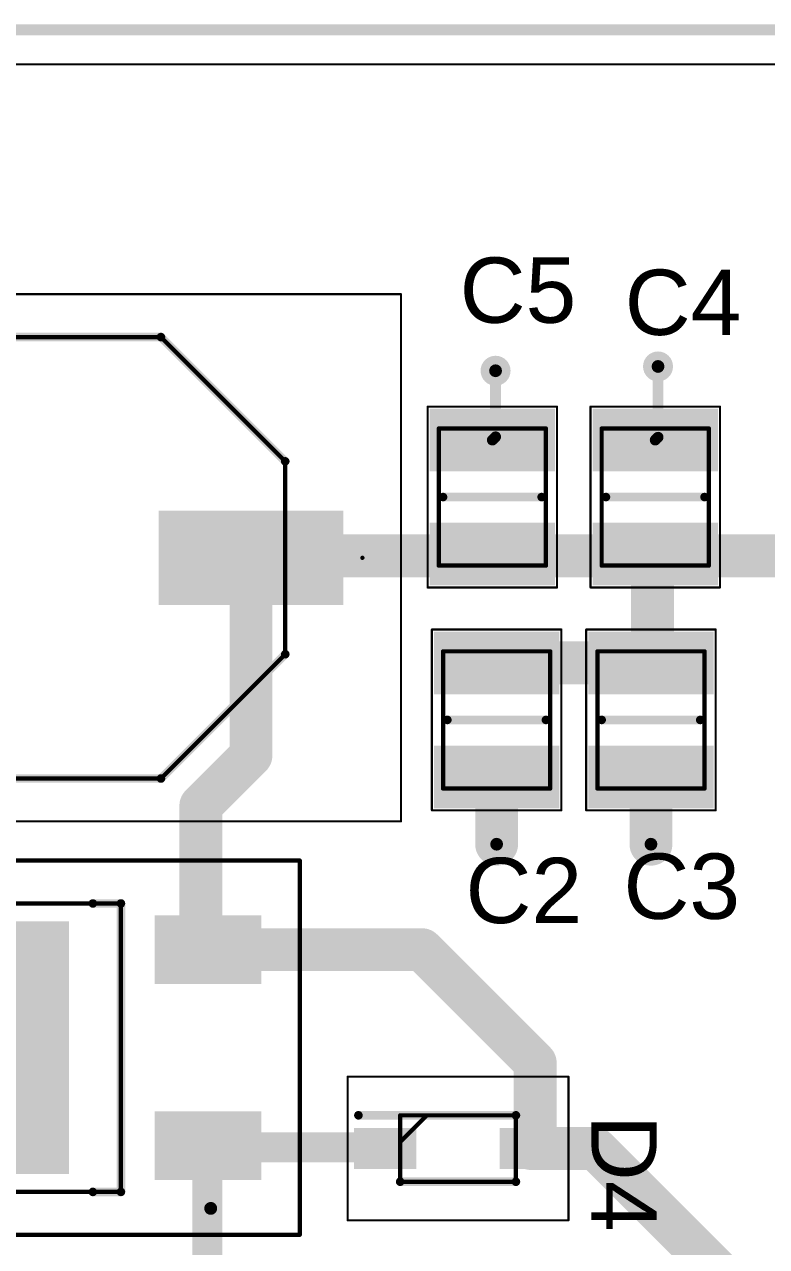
# Model space of a CAD drawing. Header units: inches. Extents: x -6 to 108, y -5 to 42.
# Drawn here: x 11.38 to 28.7, y 13.01 to 41.53 of the extents above; entities that cross this region are included whole.
import ezdxf

# ---------------------------------------------------------------- set-up
doc = ezdxf.new("R2010")
doc.units = ezdxf.units.IN
for name, color, linetype in [('Bottom Assembly', 76, 'Continuous'), ('Bottom Layer', 5, 'Continuous'), ('Keep-Out Layer', 6, 'Continuous'), ('Mechanical 7', 56, 'Continuous'), ('Top Layer', 1, 'Continuous'), ('Top Overlay', 2, 'Continuous'), ('Top Paste', 8, 'Continuous'), ('Top Solder', 216, 'Continuous'), ('Via Holes', 16, 'Continuous')]:
    doc.layers.add(name, color=color, linetype=linetype)
doc.styles.add('Arial', font='', dxfattribs={"height": 0.2})
doc.styles.get('Arial').set_extended_font_data('Arial')

# ---------------------------------------------------------------- blocks, each defined once
blk = doc.blocks.new('TO_252_3_4')
at = {"layer": 'Top Layer'}
for points in [[(-2.845, -3.09), (-2.845, 3.09), (2.845, 3.09), (2.845, -3.09)], [(-2.985, -7.578), (-2.985, -5.292), (-1.587, -5.292), (-1.587, -7.578)], [(1.587, -7.578), (1.587, -5.292), (2.985, -5.292), (2.985, -7.578)]]:
    blk.add_hatch(color=1, dxfattribs=at).paths.add_polyline_path(points)
at = {"layer": 'Top Paste'}
for points in [[(-2.845, -3.09), (-2.845, 3.09), (2.845, 3.09), (2.845, -3.09)], [(-2.985, -7.578), (-2.985, -5.292), (-1.587, -5.292), (-1.587, -7.578)], [(1.587, -7.578), (1.587, -5.292), (2.985, -5.292), (2.985, -7.578)]]:
    blk.add_hatch(color=8, dxfattribs=at).paths.add_polyline_path(points)
at = {"layer": 'Top Solder'}
for points in [[(-2.947, -3.192), (-2.947, 3.192), (2.947, 3.192), (2.947, -3.192)], [(-3.086, -7.68), (-3.086, -5.19), (-1.486, -5.19), (-1.486, -7.68)], [(1.486, -7.68), (1.486, -5.19), (3.086, -5.19), (3.086, -7.68)]]:
    blk.add_hatch(color=216, dxfattribs=at).paths.add_polyline_path(points)
at = {"layer": 'Bottom Assembly'}
for points in [[(-4.365, 4.09, 0.1, 0.1, 0), (4.365, 4.09, 0.1, 0.1, 0)], [(-4.365, 4.09, 0.1, 0.1, 0), (-4.365, -8.578, 0.1, 0.1, 0)], [(4.365, 4.09, 0.1, 0.1, 0), (4.365, -8.578, 0.1, 0.1, 0)], [(-3.365, 1.815, 0.1, 0.1, 0), (-3.365, -4.405, 0.1, 0.1, 0)], [(-3.365, 1.815, 0.1, 0.1, 0), (3.365, 1.815, 0.1, 0.1, 0)], [(3.365, 1.815, 0.1, 0.1, 0), (3.365, -4.405, 0.1, 0.1, 0)], [(-3.365, -4.405, 0.1, 0.1, 0), (3.365, -4.405, 0.1, 0.1, 0)], [(-4.365, -8.578, 0.1, 0.1, 0), (4.365, -8.578, 0.1, 0.1, 0)]]:
    blk.add_lwpolyline(points, format="xyseb", dxfattribs=at)
for points in [[(-4.39, 4.09, 0.05, 0.05, 1), (-4.34, 4.09, 0.05, 0.05, 1)], [(-4.39, 4.09, 0.05, 0.05, 1), (-4.34, 4.09, 0.05, 0.05, 1)], [(4.34, 4.09, 0.05, 0.05, 1), (4.39, 4.09, 0.05, 0.05, 1)], [(4.34, 4.09, 0.05, 0.05, 1), (4.39, 4.09, 0.05, 0.05, 1)], [(-3.39, 1.815, 0.05, 0.05, 1), (-3.34, 1.815, 0.05, 0.05, 1)], [(-3.39, 1.815, 0.05, 0.05, 1), (-3.34, 1.815, 0.05, 0.05, 1)], [(3.34, 1.815, 0.05, 0.05, 1), (3.39, 1.815, 0.05, 0.05, 1)], [(3.34, 1.815, 0.05, 0.05, 1), (3.39, 1.815, 0.05, 0.05, 1)], [(-3.39, -4.405, 0.05, 0.05, 1), (-3.34, -4.405, 0.05, 0.05, 1)], [(-3.39, -4.405, 0.05, 0.05, 1), (-3.34, -4.405, 0.05, 0.05, 1)], [(3.34, -4.405, 0.05, 0.05, 1), (3.39, -4.405, 0.05, 0.05, 1)], [(3.34, -4.405, 0.05, 0.05, 1), (3.39, -4.405, 0.05, 0.05, 1)], [(-4.39, -8.578, 0.05, 0.05, 1), (-4.34, -8.578, 0.05, 0.05, 1)], [(-4.39, -8.578, 0.05, 0.05, 1), (-4.34, -8.578, 0.05, 0.05, 1)], [(4.34, -8.578, 0.05, 0.05, 1), (4.39, -8.578, 0.05, 0.05, 1)], [(4.34, -8.578, 0.05, 0.05, 1), (4.39, -8.578, 0.05, 0.05, 1)]]:
    blk.add_lwpolyline(points, format="xyseb", close=True, dxfattribs=at)
at = {"layer": 'Mechanical 7'}
for points in [[(-3.365, -3.75, 0.2, 0.2, 0), (-3.365, -4.405, 0.2, 0.2, 0)], [(-3.365, -3.75, 0.2, 0.2, 0), (-3.365, -4.405, 0.2, 0.2, 0)], [(3.365, -3.75, 0.2, 0.2, 0), (3.365, -4.405, 0.2, 0.2, 0)], [(3.365, -3.75, 0.2, 0.2, 0), (3.365, -4.405, 0.2, 0.2, 0)], [(-3.365, -4.405, 0.2, 0.2, 0), (3.365, -4.405, 0.2, 0.2, 0)], [(-3.365, -4.405, 0.2, 0.2, 0), (3.365, -4.405, 0.2, 0.2, 0)], [(-3.8, -6.5, 0.2, 0.2, -1), (-3.7, -6.5, 0.2, 0.2, 0)], [(-3.7, -6.5, 0.2, 0.2, -1), (-3.8, -6.5, 0.2, 0.2, 0)], [(-3.7, -6.5, 0.2, 0.2, -1), (-3.8, -6.5, 0.2, 0.2, 0)]]:
    blk.add_lwpolyline(points, format="xyseb", dxfattribs=at)
for points in [[(-3.415, -3.75, 0.0999, 0.0999, 1), (-3.315, -3.75, 0.0999, 0.0999, 1)], [(-3.415, -3.75, 0.0999, 0.0999, 1), (-3.315, -3.75, 0.0999, 0.0999, 1)], [(3.315, -3.75, 0.0999, 0.0999, 1), (3.415, -3.75, 0.0999, 0.0999, 1)], [(3.315, -3.75, 0.0999, 0.0999, 1), (3.415, -3.75, 0.0999, 0.0999, 1)], [(-3.415, -4.405, 0.0999, 0.0999, 1), (-3.315, -4.405, 0.0999, 0.0999, 1)], [(-3.415, -4.405, 0.0999, 0.0999, 1), (-3.315, -4.405, 0.0999, 0.0999, 1)], [(-3.415, -4.405, 0.0999, 0.0999, 1), (-3.315, -4.405, 0.0999, 0.0999, 1)], [(-3.415, -4.405, 0.0999, 0.0999, 1), (-3.315, -4.405, 0.0999, 0.0999, 1)], [(3.315, -4.405, 0.0999, 0.0999, 1), (3.415, -4.405, 0.0999, 0.0999, 1)], [(3.315, -4.405, 0.0999, 0.0999, 1), (3.415, -4.405, 0.0999, 0.0999, 1)], [(3.315, -4.405, 0.0999, 0.0999, 1), (3.415, -4.405, 0.0999, 0.0999, 1)], [(3.315, -4.405, 0.0999, 0.0999, 1), (3.415, -4.405, 0.0999, 0.0999, 1)], [(-3.85, -6.5, 0.0999, 0.0999, 1), (-3.75, -6.5, 0.0999, 0.0999, 1)], [(-3.85, -6.5, 0.0999, 0.0999, 1), (-3.75, -6.5, 0.0999, 0.0999, 1)], [(-3.85, -6.5, 0.0999, 0.0999, 1), (-3.75, -6.5, 0.0999, 0.0999, 1)], [(-3.75, -6.5, 0.0999, 0.0999, 1), (-3.65, -6.5, 0.0999, 0.0999, 1)], [(-3.75, -6.5, 0.0999, 0.0999, 1), (-3.65, -6.5, 0.0999, 0.0999, 1)], [(-3.75, -6.5, 0.0999, 0.0999, 1), (-3.65, -6.5, 0.0999, 0.0999, 1)]]:
    blk.add_lwpolyline(points, format="xyseb", close=True, dxfattribs=at)
blk = doc.blocks.new('SOD_123_2_5')
at = {"layer": 'Top Layer'}
for points in [[(-2.325, 0.375), (-1.075, 0.375), (-1.075, -0.375), (-2.325, -0.375)], [(1.075, 0.375), (2.325, 0.375), (2.325, -0.375), (1.075, -0.375)]]:
    blk.add_hatch(color=1, dxfattribs=at).paths.add_polyline_path(points)
at = {"layer": 'Top Paste'}
for points in [[(-2.325, 0.375), (-1.075, 0.375), (-1.075, -0.375), (-2.325, -0.375)], [(1.075, 0.375), (2.325, 0.375), (2.325, -0.375), (1.075, -0.375)]]:
    blk.add_hatch(color=8, dxfattribs=at).paths.add_polyline_path(points)
at = {"layer": 'Top Solder'}
for points in [[(-2.427, 0.477), (-0.973, 0.477), (-0.973, -0.477), (-2.427, -0.477)], [(0.973, 0.477), (2.427, 0.477), (2.427, -0.477), (0.973, -0.477)]]:
    blk.add_hatch(color=216, dxfattribs=at).paths.add_polyline_path(points)
at = {"layer": 'Bottom Assembly'}
for points in [[(-2.575, -1.675, 0.05, 0.05, 0), (-2.575, 1.675, 0.05, 0.05, 0)], [(-2.575, 1.675, 0.05, 0.05, 0), (2.575, 1.675, 0.05, 0.05, 0)], [(2.575, -1.675, 0.05, 0.05, 0), (2.575, 1.675, 0.05, 0.05, 0)], [(-1.35, 0.15, 0.1, 0.1, 0), (-0.725, 0.775, 0.1, 0.1, 0)], [(-1.35, -0.775, 0.1, 0.1, 0), (-1.35, 0.775, 0.1, 0.1, 0)], [(-1.35, 0.775, 0.1, 0.1, 0), (1.35, 0.775, 0.1, 0.1, 0)], [(1.35, -0.775, 0.1, 0.1, 0), (1.35, 0.775, 0.1, 0.1, 0)], [(-1.35, -0.775, 0.1, 0.1, 0), (1.35, -0.775, 0.1, 0.1, 0)], [(-2.575, -1.675, 0.05, 0.05, 0), (2.575, -1.675, 0.05, 0.05, 0)]]:
    blk.add_lwpolyline(points, format="xyseb", dxfattribs=at)
for points in [[(-2.588, 1.675, 0.025, 0.025, 1), (-2.563, 1.675, 0.025, 0.025, 1)], [(-2.588, 1.675, 0.025, 0.025, 1), (-2.563, 1.675, 0.025, 0.025, 1)], [(2.563, 1.675, 0.025, 0.025, 1), (2.588, 1.675, 0.025, 0.025, 1)], [(2.563, 1.675, 0.025, 0.025, 1), (2.588, 1.675, 0.025, 0.025, 1)], [(-1.375, 0.775, 0.05, 0.05, 1), (-1.325, 0.775, 0.05, 0.05, 1)], [(-1.375, 0.775, 0.05, 0.05, 1), (-1.325, 0.775, 0.05, 0.05, 1)], [(-0.75, 0.775, 0.05, 0.05, 1), (-0.7, 0.775, 0.05, 0.05, 1)], [(1.325, 0.775, 0.05, 0.05, 1), (1.375, 0.775, 0.05, 0.05, 1)], [(1.325, 0.775, 0.05, 0.05, 1), (1.375, 0.775, 0.05, 0.05, 1)], [(-1.375, 0.15, 0.05, 0.05, 1), (-1.325, 0.15, 0.05, 0.05, 1)], [(-1.375, -0.775, 0.05, 0.05, 1), (-1.325, -0.775, 0.05, 0.05, 1)], [(-1.375, -0.775, 0.05, 0.05, 1), (-1.325, -0.775, 0.05, 0.05, 1)], [(1.325, -0.775, 0.05, 0.05, 1), (1.375, -0.775, 0.05, 0.05, 1)], [(1.325, -0.775, 0.05, 0.05, 1), (1.375, -0.775, 0.05, 0.05, 1)], [(-2.588, -1.675, 0.025, 0.025, 1), (-2.563, -1.675, 0.025, 0.025, 1)], [(-2.588, -1.675, 0.025, 0.025, 1), (-2.563, -1.675, 0.025, 0.025, 1)], [(2.563, -1.675, 0.025, 0.025, 1), (2.588, -1.675, 0.025, 0.025, 1)], [(2.563, -1.675, 0.025, 0.025, 1), (2.588, -1.675, 0.025, 0.025, 1)]]:
    blk.add_lwpolyline(points, format="xyseb", close=True, dxfattribs=at)
at = {"layer": 'Mechanical 7'}
for points in [[(-2.325, 0.775, 0.2, 0.2, 0), (1.35, 0.775, 0.2, 0.2, 0)], [(-1.35, -0.775, 0.2, 0.2, 0), (1.35, -0.775, 0.2, 0.2, 0)]]:
    blk.add_lwpolyline(points, format="xyseb", dxfattribs=at)
for points in [[(-2.375, 0.775, 0.0999, 0.0999, 1), (-2.275, 0.775, 0.0999, 0.0999, 1)], [(1.3, 0.775, 0.0999, 0.0999, 1), (1.4, 0.775, 0.0999, 0.0999, 1)], [(-1.4, -0.775, 0.0999, 0.0999, 1), (-1.3, -0.775, 0.0999, 0.0999, 1)], [(1.3, -0.775, 0.0999, 0.0999, 1), (1.4, -0.775, 0.0999, 0.0999, 1)]]:
    blk.add_lwpolyline(points, format="xyseb", close=True, dxfattribs=at)
blk = doc.blocks.new('CAP_1210_30')
at = {"layer": 'Top Layer'}
for points in [[(-1.96, -1.36), (-1.96, 1.36), (-0.7, 1.36), (-0.7, -1.36)], [(0.7, -1.36), (0.7, 1.36), (1.96, 1.36), (1.96, -1.36)]]:
    blk.add_hatch(color=1, dxfattribs=at).paths.add_polyline_path(points)
at = {"layer": 'Top Paste'}
for points in [[(-1.96, -1.36), (-1.96, 1.36), (-0.7, 1.36), (-0.7, -1.36)], [(0.7, -1.36), (0.7, 1.36), (1.96, 1.36), (1.96, -1.36)]]:
    blk.add_hatch(color=8, dxfattribs=at).paths.add_polyline_path(points)
at = {"layer": 'Top Solder'}
for points in [[(-2.062, -1.462), (-2.062, 1.462), (-0.598, 1.462), (-0.598, -1.462)], [(0.598, -1.462), (0.598, 1.462), (2.062, 1.462), (2.062, -1.462)]]:
    blk.add_hatch(color=216, dxfattribs=at).paths.add_polyline_path(points)
at = {"layer": 'Bottom Assembly'}
for points in [[(-2.11, -1.51, 0.05, 0.05, 0), (-2.11, 1.51, 0.05, 0.05, 0)], [(2.11, 1.51, 0.05, 0.05, 0), (-2.11, 1.51, 0.05, 0.05, 0)], [(2.11, -1.51, 0.05, 0.05, 0), (2.11, 1.51, 0.05, 0.05, 0)], [(1.6, 1.25, 0.1, 0.1, 0), (-1.6, 1.25, 0.1, 0.1, 0)], [(-1.6, -1.25, 0.1, 0.1, 0), (-1.6, 1.25, 0.1, 0.1, 0)], [(1.6, -1.25, 0.1, 0.1, 0), (1.6, 1.25, 0.1, 0.1, 0)], [(1.6, -1.25, 0.1, 0.1, 0), (-1.6, -1.25, 0.1, 0.1, 0)], [(2.11, -1.51, 0.05, 0.05, 0), (-2.11, -1.51, 0.05, 0.05, 0)]]:
    blk.add_lwpolyline(points, format="xyseb", dxfattribs=at)
for points in [[(-2.122, 1.51, 0.025, 0.025, 1), (-2.097, 1.51, 0.025, 0.025, 1)], [(-2.122, 1.51, 0.025, 0.025, 1), (-2.097, 1.51, 0.025, 0.025, 1)], [(2.097, 1.51, 0.025, 0.025, 1), (2.122, 1.51, 0.025, 0.025, 1)], [(2.097, 1.51, 0.025, 0.025, 1), (2.122, 1.51, 0.025, 0.025, 1)], [(-1.625, 1.25, 0.05, 0.05, 1), (-1.575, 1.25, 0.05, 0.05, 1)], [(-1.625, 1.25, 0.05, 0.05, 1), (-1.575, 1.25, 0.05, 0.05, 1)], [(1.575, 1.25, 0.05, 0.05, 1), (1.625, 1.25, 0.05, 0.05, 1)], [(1.575, 1.25, 0.05, 0.05, 1), (1.625, 1.25, 0.05, 0.05, 1)], [(-1.625, -1.25, 0.05, 0.05, 1), (-1.575, -1.25, 0.05, 0.05, 1)], [(-1.625, -1.25, 0.05, 0.05, 1), (-1.575, -1.25, 0.05, 0.05, 1)], [(1.575, -1.25, 0.05, 0.05, 1), (1.625, -1.25, 0.05, 0.05, 1)], [(1.575, -1.25, 0.05, 0.05, 1), (1.625, -1.25, 0.05, 0.05, 1)], [(-2.122, -1.51, 0.025, 0.025, 1), (-2.097, -1.51, 0.025, 0.025, 1)], [(-2.122, -1.51, 0.025, 0.025, 1), (-2.097, -1.51, 0.025, 0.025, 1)], [(2.097, -1.51, 0.025, 0.025, 1), (2.122, -1.51, 0.025, 0.025, 1)], [(2.097, -1.51, 0.025, 0.025, 1), (2.122, -1.51, 0.025, 0.025, 1)]]:
    blk.add_lwpolyline(points, format="xyseb", close=True, dxfattribs=at)
at = {"layer": 'Mechanical 7'}
blk.add_lwpolyline([(0, -1.15, 0.2, 0.2, 0), (0, 1.15, 0.2, 0.2, 0)], format="xyseb", dxfattribs=at)
for points in [[(-0.05, 1.15, 0.0999, 0.0999, 1), (0.05, 1.15, 0.0999, 0.0999, 1)], [(-0.05, -1.15, 0.0999, 0.0999, 1), (0.05, -1.15, 0.0999, 0.0999, 1)]]:
    blk.add_lwpolyline(points, format="xyseb", close=True, dxfattribs=at)
blk = doc.blocks.new('CAP_1210_31')
at = {"layer": 'Top Layer'}
for points in [[(-1.96, -1.36), (-1.96, 1.36), (-0.7, 1.36), (-0.7, -1.36)], [(0.7, -1.36), (0.7, 1.36), (1.96, 1.36), (1.96, -1.36)]]:
    blk.add_hatch(color=1, dxfattribs=at).paths.add_polyline_path(points)
at = {"layer": 'Top Paste'}
for points in [[(-1.96, -1.36), (-1.96, 1.36), (-0.7, 1.36), (-0.7, -1.36)], [(0.7, -1.36), (0.7, 1.36), (1.96, 1.36), (1.96, -1.36)]]:
    blk.add_hatch(color=8, dxfattribs=at).paths.add_polyline_path(points)
at = {"layer": 'Top Solder'}
for points in [[(-2.062, -1.462), (-2.062, 1.462), (-0.598, 1.462), (-0.598, -1.462)], [(0.598, -1.462), (0.598, 1.462), (2.062, 1.462), (2.062, -1.462)]]:
    blk.add_hatch(color=216, dxfattribs=at).paths.add_polyline_path(points)
at = {"layer": 'Bottom Assembly'}
for points in [[(-2.11, -1.51, 0.05, 0.05, 0), (-2.11, 1.51, 0.05, 0.05, 0)], [(2.11, 1.51, 0.05, 0.05, 0), (-2.11, 1.51, 0.05, 0.05, 0)], [(2.11, -1.51, 0.05, 0.05, 0), (2.11, 1.51, 0.05, 0.05, 0)], [(1.6, 1.25, 0.1, 0.1, 0), (-1.6, 1.25, 0.1, 0.1, 0)], [(-1.6, -1.25, 0.1, 0.1, 0), (-1.6, 1.25, 0.1, 0.1, 0)], [(1.6, -1.25, 0.1, 0.1, 0), (1.6, 1.25, 0.1, 0.1, 0)], [(1.6, -1.25, 0.1, 0.1, 0), (-1.6, -1.25, 0.1, 0.1, 0)], [(2.11, -1.51, 0.05, 0.05, 0), (-2.11, -1.51, 0.05, 0.05, 0)]]:
    blk.add_lwpolyline(points, format="xyseb", dxfattribs=at)
for points in [[(-2.122, 1.51, 0.025, 0.025, 1), (-2.097, 1.51, 0.025, 0.025, 1)], [(-2.122, 1.51, 0.025, 0.025, 1), (-2.097, 1.51, 0.025, 0.025, 1)], [(2.097, 1.51, 0.025, 0.025, 1), (2.122, 1.51, 0.025, 0.025, 1)], [(2.097, 1.51, 0.025, 0.025, 1), (2.122, 1.51, 0.025, 0.025, 1)], [(-1.625, 1.25, 0.05, 0.05, 1), (-1.575, 1.25, 0.05, 0.05, 1)], [(-1.625, 1.25, 0.05, 0.05, 1), (-1.575, 1.25, 0.05, 0.05, 1)], [(1.575, 1.25, 0.05, 0.05, 1), (1.625, 1.25, 0.05, 0.05, 1)], [(1.575, 1.25, 0.05, 0.05, 1), (1.625, 1.25, 0.05, 0.05, 1)], [(-1.625, -1.25, 0.05, 0.05, 1), (-1.575, -1.25, 0.05, 0.05, 1)], [(-1.625, -1.25, 0.05, 0.05, 1), (-1.575, -1.25, 0.05, 0.05, 1)], [(1.575, -1.25, 0.05, 0.05, 1), (1.625, -1.25, 0.05, 0.05, 1)], [(1.575, -1.25, 0.05, 0.05, 1), (1.625, -1.25, 0.05, 0.05, 1)], [(-2.122, -1.51, 0.025, 0.025, 1), (-2.097, -1.51, 0.025, 0.025, 1)], [(-2.122, -1.51, 0.025, 0.025, 1), (-2.097, -1.51, 0.025, 0.025, 1)], [(2.097, -1.51, 0.025, 0.025, 1), (2.122, -1.51, 0.025, 0.025, 1)], [(2.097, -1.51, 0.025, 0.025, 1), (2.122, -1.51, 0.025, 0.025, 1)]]:
    blk.add_lwpolyline(points, format="xyseb", close=True, dxfattribs=at)
at = {"layer": 'Mechanical 7'}
blk.add_lwpolyline([(0, -1.15, 0.2, 0.2, 0), (0, 1.15, 0.2, 0.2, 0)], format="xyseb", dxfattribs=at)
for points in [[(-0.05, 1.15, 0.0999, 0.0999, 1), (0.05, 1.15, 0.0999, 0.0999, 1)], [(-0.05, -1.15, 0.0999, 0.0999, 1), (0.05, -1.15, 0.0999, 0.0999, 1)]]:
    blk.add_lwpolyline(points, format="xyseb", close=True, dxfattribs=at)
blk = doc.blocks.new('CAP_1210_32')
at = {"layer": 'Top Layer'}
for points in [[(-1.96, -1.36), (-1.96, 1.36), (-0.7, 1.36), (-0.7, -1.36)], [(0.7, -1.36), (0.7, 1.36), (1.96, 1.36), (1.96, -1.36)]]:
    blk.add_hatch(color=1, dxfattribs=at).paths.add_polyline_path(points)
at = {"layer": 'Top Paste'}
for points in [[(-1.96, -1.36), (-1.96, 1.36), (-0.7, 1.36), (-0.7, -1.36)], [(0.7, -1.36), (0.7, 1.36), (1.96, 1.36), (1.96, -1.36)]]:
    blk.add_hatch(color=8, dxfattribs=at).paths.add_polyline_path(points)
at = {"layer": 'Top Solder'}
for points in [[(-2.062, -1.462), (-2.062, 1.462), (-0.598, 1.462), (-0.598, -1.462)], [(0.598, -1.462), (0.598, 1.462), (2.062, 1.462), (2.062, -1.462)]]:
    blk.add_hatch(color=216, dxfattribs=at).paths.add_polyline_path(points)
at = {"layer": 'Bottom Assembly'}
for points in [[(-2.11, 1.51, 0.05, 0.05, 0), (2.11, 1.51, 0.05, 0.05, 0)], [(-2.11, 1.51, 0.05, 0.05, 0), (-2.11, -1.51, 0.05, 0.05, 0)], [(2.11, 1.51, 0.05, 0.05, 0), (2.11, -1.51, 0.05, 0.05, 0)], [(-1.6, 1.25, 0.1, 0.1, 0), (1.6, 1.25, 0.1, 0.1, 0)], [(-1.6, 1.25, 0.1, 0.1, 0), (-1.6, -1.25, 0.1, 0.1, 0)], [(1.6, 1.25, 0.1, 0.1, 0), (1.6, -1.25, 0.1, 0.1, 0)], [(-1.6, -1.25, 0.1, 0.1, 0), (1.6, -1.25, 0.1, 0.1, 0)], [(-2.11, -1.51, 0.05, 0.05, 0), (2.11, -1.51, 0.05, 0.05, 0)]]:
    blk.add_lwpolyline(points, format="xyseb", dxfattribs=at)
for points in [[(-2.122, 1.51, 0.025, 0.025, 1), (-2.097, 1.51, 0.025, 0.025, 1)], [(-2.122, 1.51, 0.025, 0.025, 1), (-2.097, 1.51, 0.025, 0.025, 1)], [(2.097, 1.51, 0.025, 0.025, 1), (2.122, 1.51, 0.025, 0.025, 1)], [(2.097, 1.51, 0.025, 0.025, 1), (2.122, 1.51, 0.025, 0.025, 1)], [(-1.625, 1.25, 0.05, 0.05, 1), (-1.575, 1.25, 0.05, 0.05, 1)], [(-1.625, 1.25, 0.05, 0.05, 1), (-1.575, 1.25, 0.05, 0.05, 1)], [(1.575, 1.25, 0.05, 0.05, 1), (1.625, 1.25, 0.05, 0.05, 1)], [(1.575, 1.25, 0.05, 0.05, 1), (1.625, 1.25, 0.05, 0.05, 1)], [(-1.625, -1.25, 0.05, 0.05, 1), (-1.575, -1.25, 0.05, 0.05, 1)], [(-1.625, -1.25, 0.05, 0.05, 1), (-1.575, -1.25, 0.05, 0.05, 1)], [(1.575, -1.25, 0.05, 0.05, 1), (1.625, -1.25, 0.05, 0.05, 1)], [(1.575, -1.25, 0.05, 0.05, 1), (1.625, -1.25, 0.05, 0.05, 1)], [(-2.122, -1.51, 0.025, 0.025, 1), (-2.097, -1.51, 0.025, 0.025, 1)], [(-2.122, -1.51, 0.025, 0.025, 1), (-2.097, -1.51, 0.025, 0.025, 1)], [(2.097, -1.51, 0.025, 0.025, 1), (2.122, -1.51, 0.025, 0.025, 1)], [(2.097, -1.51, 0.025, 0.025, 1), (2.122, -1.51, 0.025, 0.025, 1)]]:
    blk.add_lwpolyline(points, format="xyseb", close=True, dxfattribs=at)
at = {"layer": 'Mechanical 7'}
blk.add_lwpolyline([(0, 1.15, 0.2, 0.2, 0), (0, -1.15, 0.2, 0.2, 0)], format="xyseb", dxfattribs=at)
for points in [[(-0.05, 1.15, 0.0999, 0.0999, 1), (0.05, 1.15, 0.0999, 0.0999, 1)], [(-0.05, -1.15, 0.0999, 0.0999, 1), (0.05, -1.15, 0.0999, 0.0999, 1)]]:
    blk.add_lwpolyline(points, format="xyseb", close=True, dxfattribs=at)
blk = doc.blocks.new('CAP_1210_33')
at = {"layer": 'Top Layer'}
for points in [[(-1.96, -1.36), (-1.96, 1.36), (-0.7, 1.36), (-0.7, -1.36)], [(0.7, -1.36), (0.7, 1.36), (1.96, 1.36), (1.96, -1.36)]]:
    blk.add_hatch(color=1, dxfattribs=at).paths.add_polyline_path(points)
at = {"layer": 'Top Paste'}
for points in [[(-1.96, -1.36), (-1.96, 1.36), (-0.7, 1.36), (-0.7, -1.36)], [(0.7, -1.36), (0.7, 1.36), (1.96, 1.36), (1.96, -1.36)]]:
    blk.add_hatch(color=8, dxfattribs=at).paths.add_polyline_path(points)
at = {"layer": 'Top Solder'}
for points in [[(-2.062, -1.462), (-2.062, 1.462), (-0.598, 1.462), (-0.598, -1.462)], [(0.598, -1.462), (0.598, 1.462), (2.062, 1.462), (2.062, -1.462)]]:
    blk.add_hatch(color=216, dxfattribs=at).paths.add_polyline_path(points)
at = {"layer": 'Bottom Assembly'}
for points in [[(-2.11, 1.51, 0.05, 0.05, 0), (2.11, 1.51, 0.05, 0.05, 0)], [(-2.11, 1.51, 0.05, 0.05, 0), (-2.11, -1.51, 0.05, 0.05, 0)], [(2.11, 1.51, 0.05, 0.05, 0), (2.11, -1.51, 0.05, 0.05, 0)], [(-1.6, 1.25, 0.1, 0.1, 0), (1.6, 1.25, 0.1, 0.1, 0)], [(-1.6, 1.25, 0.1, 0.1, 0), (-1.6, -1.25, 0.1, 0.1, 0)], [(1.6, 1.25, 0.1, 0.1, 0), (1.6, -1.25, 0.1, 0.1, 0)], [(-1.6, -1.25, 0.1, 0.1, 0), (1.6, -1.25, 0.1, 0.1, 0)], [(-2.11, -1.51, 0.05, 0.05, 0), (2.11, -1.51, 0.05, 0.05, 0)]]:
    blk.add_lwpolyline(points, format="xyseb", dxfattribs=at)
for points in [[(-2.122, 1.51, 0.025, 0.025, 1), (-2.097, 1.51, 0.025, 0.025, 1)], [(-2.122, 1.51, 0.025, 0.025, 1), (-2.097, 1.51, 0.025, 0.025, 1)], [(2.097, 1.51, 0.025, 0.025, 1), (2.122, 1.51, 0.025, 0.025, 1)], [(2.097, 1.51, 0.025, 0.025, 1), (2.122, 1.51, 0.025, 0.025, 1)], [(-1.625, 1.25, 0.05, 0.05, 1), (-1.575, 1.25, 0.05, 0.05, 1)], [(-1.625, 1.25, 0.05, 0.05, 1), (-1.575, 1.25, 0.05, 0.05, 1)], [(1.575, 1.25, 0.05, 0.05, 1), (1.625, 1.25, 0.05, 0.05, 1)], [(1.575, 1.25, 0.05, 0.05, 1), (1.625, 1.25, 0.05, 0.05, 1)], [(-1.625, -1.25, 0.05, 0.05, 1), (-1.575, -1.25, 0.05, 0.05, 1)], [(-1.625, -1.25, 0.05, 0.05, 1), (-1.575, -1.25, 0.05, 0.05, 1)], [(1.575, -1.25, 0.05, 0.05, 1), (1.625, -1.25, 0.05, 0.05, 1)], [(1.575, -1.25, 0.05, 0.05, 1), (1.625, -1.25, 0.05, 0.05, 1)], [(-2.122, -1.51, 0.025, 0.025, 1), (-2.097, -1.51, 0.025, 0.025, 1)], [(-2.122, -1.51, 0.025, 0.025, 1), (-2.097, -1.51, 0.025, 0.025, 1)], [(2.097, -1.51, 0.025, 0.025, 1), (2.122, -1.51, 0.025, 0.025, 1)], [(2.097, -1.51, 0.025, 0.025, 1), (2.122, -1.51, 0.025, 0.025, 1)]]:
    blk.add_lwpolyline(points, format="xyseb", close=True, dxfattribs=at)
at = {"layer": 'Mechanical 7'}
blk.add_lwpolyline([(0, 1.15, 0.2, 0.2, 0), (0, -1.15, 0.2, 0.2, 0)], format="xyseb", dxfattribs=at)
for points in [[(-0.05, 1.15, 0.0999, 0.0999, 1), (0.05, 1.15, 0.0999, 0.0999, 1)], [(-0.05, -1.15, 0.0999, 0.0999, 1), (0.05, -1.15, 0.0999, 0.0999, 1)]]:
    blk.add_lwpolyline(points, format="xyseb", close=True, dxfattribs=at)
blk = doc.blocks.new('ECAP_EEH_ZE1H101P_34')
at = {"layer": 'Top Layer'}
for points in [[(-6.4, 1), (-2.3, 1), (-2.3, -1), (-6.4, -1)], [(2.3, 1), (6.4, 1), (6.4, -1), (2.3, -1)]]:
    blk.add_hatch(color=1, dxfattribs=at).paths.add_polyline_path(points)
at = {"layer": 'Top Paste'}
for points in [[(-6.4, 1), (-2.3, 1), (-2.3, -1), (-6.4, -1)], [(2.3, 1), (6.4, 1), (6.4, -1), (2.3, -1)]]:
    blk.add_hatch(color=8, dxfattribs=at).paths.add_polyline_path(points)
at = {"layer": 'Top Solder'}
for points in [[(-6.502, 1.102), (-2.198, 1.102), (-2.198, -1.102), (-6.502, -1.102)], [(2.198, 1.102), (6.502, 1.102), (6.502, -1.102), (2.198, -1.102)]]:
    blk.add_hatch(color=216, dxfattribs=at).paths.add_polyline_path(points)
at = {"layer": 'Bottom Assembly'}
for points in [[(7.2, 6.15, 0.05, 0.05, 0), (-7.85, 6.15, 0.05, 0.05, 0)], [(-7.85, 6.15, 0.05, 0.05, 0), (-7.85, -6.15, 0.05, 0.05, 0)], [(7.2, 6.15, 0.05, 0.05, 0), (7.2, -6.15, 0.05, 0.05, 0)], [(-2.25, 5.15, 0.1, 0.1, 0), (-5.15, 2.25, 0.1, 0.1, 0)], [(-2.25, 5.15, 0.1, 0.1, 0), (-5.15, 2.25, 0.1, 0.1, 0)], [(5.15, 5.15, 0.1, 0.1, 0), (-2.25, 5.15, 0.1, 0.1, 0)], [(5.15, 5.15, 0.1, 0.1, 0), (5.15, -5.15, 0.1, 0.1, 0)], [(-5.15, 2.25, 0.1, 0.1, 0), (-5.15, -2.25, 0.1, 0.1, 0)], [(-2.25, -5.15, 0.1, 0.1, 0), (-5.15, -2.25, 0.1, 0.1, 0)], [(5.15, -5.15, 0.1, 0.1, 0), (-2.25, -5.15, 0.1, 0.1, 0)], [(7.2, -6.15, 0.05, 0.05, 0), (-7.85, -6.15, 0.05, 0.05, 0)]]:
    blk.add_lwpolyline(points, format="xyseb", dxfattribs=at)
for points in [[(-7.863, 6.15, 0.025, 0.025, 1), (-7.838, 6.15, 0.025, 0.025, 1)], [(-7.863, 6.15, 0.025, 0.025, 1), (-7.838, 6.15, 0.025, 0.025, 1)], [(7.187, 6.15, 0.025, 0.025, 1), (7.212, 6.15, 0.025, 0.025, 1)], [(7.187, 6.15, 0.025, 0.025, 1), (7.212, 6.15, 0.025, 0.025, 1)], [(-2.275, 5.15, 0.05, 0.05, 1), (-2.225, 5.15, 0.05, 0.05, 1)], [(-2.275, 5.15, 0.05, 0.05, 1), (-2.225, 5.15, 0.05, 0.05, 1)], [(-2.275, 5.15, 0.05, 0.05, 1), (-2.225, 5.15, 0.05, 0.05, 1)], [(5.125, 5.15, 0.05, 0.05, 1), (5.175, 5.15, 0.05, 0.05, 1)], [(5.125, 5.15, 0.05, 0.05, 1), (5.175, 5.15, 0.05, 0.05, 1)], [(-5.175, 2.25, 0.05, 0.05, 1), (-5.125, 2.25, 0.05, 0.05, 1)], [(-5.175, 2.25, 0.05, 0.05, 1), (-5.125, 2.25, 0.05, 0.05, 1)], [(-5.175, 2.25, 0.05, 0.05, 1), (-5.125, 2.25, 0.05, 0.05, 1)], [(-5.175, -2.25, 0.05, 0.05, 1), (-5.125, -2.25, 0.05, 0.05, 1)], [(-5.175, -2.25, 0.05, 0.05, 1), (-5.125, -2.25, 0.05, 0.05, 1)], [(-2.275, -5.15, 0.05, 0.05, 1), (-2.225, -5.15, 0.05, 0.05, 1)], [(-2.275, -5.15, 0.05, 0.05, 1), (-2.225, -5.15, 0.05, 0.05, 1)], [(5.125, -5.15, 0.05, 0.05, 1), (5.175, -5.15, 0.05, 0.05, 1)], [(5.125, -5.15, 0.05, 0.05, 1), (5.175, -5.15, 0.05, 0.05, 1)], [(-7.863, -6.15, 0.025, 0.025, 1), (-7.838, -6.15, 0.025, 0.025, 1)], [(-7.863, -6.15, 0.025, 0.025, 1), (-7.838, -6.15, 0.025, 0.025, 1)], [(7.187, -6.15, 0.025, 0.025, 1), (7.212, -6.15, 0.025, 0.025, 1)], [(7.187, -6.15, 0.025, 0.025, 1), (7.212, -6.15, 0.025, 0.025, 1)]]:
    blk.add_lwpolyline(points, format="xyseb", close=True, dxfattribs=at)
at = {"layer": 'Mechanical 7'}
for points in [[(-2.25, 5.15, 0.2, 0.2, 0), (-5.15, 2.25, 0.2, 0.2, 0)], [(4.5, 5.15, 0.2, 0.2, 0), (-2.25, 5.15, 0.2, 0.2, 0)], [(5.15, 5.15, 0.2, 0.2, 0), (4.5, 5.15, 0.2, 0.2, 0)], [(5.15, 5.15, 0.2, 0.2, 0), (5.15, 2.25, 0.2, 0.2, 0)], [(-6.975, 0, 0.05, 0.05, -1), (-6.925, 0, 0.05, 0.05, 0)], [(-6.925, 0, 0.05, 0.05, -1), (-6.975, 0, 0.05, 0.05, 0)], [(-2.25, -5.15, 0.2, 0.2, 0), (-5.15, -2.25, 0.2, 0.2, 0)], [(5.15, -2.25, 0.2, 0.2, 0), (5.15, -5.15, 0.2, 0.2, 0)], [(5.15, -5.15, 0.2, 0.2, 0), (-2.25, -5.15, 0.2, 0.2, 0)]]:
    blk.add_lwpolyline(points, format="xyseb", dxfattribs=at)
for points in [[(-2.3, 5.15, 0.0999, 0.0999, 1), (-2.2, 5.15, 0.0999, 0.0999, 1)], [(-2.3, 5.15, 0.0999, 0.0999, 1), (-2.2, 5.15, 0.0999, 0.0999, 1)], [(4.45, 5.15, 0.0999, 0.0999, 1), (4.55, 5.15, 0.0999, 0.0999, 1)], [(4.45, 5.15, 0.0999, 0.0999, 1), (4.55, 5.15, 0.0999, 0.0999, 1)], [(5.1, 5.15, 0.0999, 0.0999, 1), (5.2, 5.15, 0.0999, 0.0999, 1)], [(5.1, 5.15, 0.0999, 0.0999, 1), (5.2, 5.15, 0.0999, 0.0999, 1)], [(-5.2, 2.25, 0.0999, 0.0999, 1), (-5.1, 2.25, 0.0999, 0.0999, 1)], [(5.1, 2.25, 0.0999, 0.0999, 1), (5.2, 2.25, 0.0999, 0.0999, 1)], [(-6.988, 0, 0.025, 0.025, 1), (-6.963, 0, 0.025, 0.025, 1)], [(-6.988, 0, 0.025, 0.025, 1), (-6.963, 0, 0.025, 0.025, 1)], [(-6.938, 0, 0.025, 0.025, 1), (-6.913, 0, 0.025, 0.025, 1)], [(-6.938, 0, 0.025, 0.025, 1), (-6.913, 0, 0.025, 0.025, 1)], [(-5.2, -2.25, 0.0999, 0.0999, 1), (-5.1, -2.25, 0.0999, 0.0999, 1)], [(5.1, -2.25, 0.0999, 0.0999, 1), (5.2, -2.25, 0.0999, 0.0999, 1)], [(-2.3, -5.15, 0.0999, 0.0999, 1), (-2.2, -5.15, 0.0999, 0.0999, 1)], [(-2.3, -5.15, 0.0999, 0.0999, 1), (-2.2, -5.15, 0.0999, 0.0999, 1)], [(5.1, -5.15, 0.0999, 0.0999, 1), (5.2, -5.15, 0.0999, 0.0999, 1)], [(5.1, -5.15, 0.0999, 0.0999, 1), (5.2, -5.15, 0.0999, 0.0999, 1)]]:
    blk.add_lwpolyline(points, format="xyseb", close=True, dxfattribs=at)

msp = doc.modelspace()

# ---------------------------------------------------------------- hatches: boundary and pattern name
at = {"layer": 'Bottom Layer'}
h = msp.add_hatch(color=5, dxfattribs=at)
edge = h.paths.add_edge_path()
edge.add_arc((22.375, 33.447), 0.35, 0, 360)
h = msp.add_hatch(color=5, dxfattribs=at)
edge = h.paths.add_edge_path()
edge.add_arc((26.165, 33.547), 0.35, 0, 360)
h = msp.add_hatch(color=5, dxfattribs=at)
edge = h.paths.add_edge_path()
edge.add_arc((22.4, 22.4), 0.35, 0, 360)
h = msp.add_hatch(color=5, dxfattribs=at)
edge = h.paths.add_edge_path()
edge.add_arc((26, 22.4), 0.35, 0, 360)
at = {"layer": 'Top Layer'}
h = msp.add_hatch(color=1, dxfattribs=at)
edge = h.paths.add_edge_path()
edge.add_arc((22.375, 33.447), 0.35, 0, 360)
h = msp.add_hatch(color=1, dxfattribs=at)
edge = h.paths.add_edge_path()
edge.add_arc((26.165, 33.547), 0.35, 0, 360)
h = msp.add_hatch(color=1, dxfattribs=at)
edge = h.paths.add_edge_path()
edge.add_arc((22.4, 22.4), 0.35, 0, 360)
h = msp.add_hatch(color=1, dxfattribs=at)
edge = h.paths.add_edge_path()
edge.add_arc((26, 22.4), 0.35, 0, 360)
at = {"layer": 'Via Holes'}
h = msp.add_hatch(color=7, dxfattribs=at)
edge = h.paths.add_edge_path()
edge.add_arc((26.165, 33.547), 0.15, 0, 360)
h = msp.add_hatch(color=7, dxfattribs=at)
edge = h.paths.add_edge_path()
edge.add_arc((22.375, 33.447), 0.15, 0, 360)
h = msp.add_hatch(color=7, dxfattribs=at)
edge = h.paths.add_edge_path()
edge.add_arc((22.4, 22.4), 0.15, 0, 360)
h = msp.add_hatch(color=7, dxfattribs=at)
edge = h.paths.add_edge_path()
edge.add_arc((26, 22.4), 0.15, 0, 360)

# ---------------------------------------------------------------- linework, layer by layer
at = {"layer": 'Bottom Layer'}
msp.add_line((-4.3, 40.6), (37.1, 40.6), dxfattribs=at)
at = {"layer": 'Keep-Out Layer'}
msp.add_lwpolyline([(-5.8, 41.4, 0.254, 0.254, 0), (107.8, 41.4, 0.254, 0.254, 0)], format="xyseb", dxfattribs=at)
at = {"layer": 'Top Layer'}
for points in [[(26.165, 31.895, 0.254, 0.254, 0), (26.165, 33.547, 0.254, 0.254, 0)], [(22.375, 31.905, 0.254, 0.254, 0), (22.375, 33.447, 0.254, 0.254, 0)], [(22.3, 31.83, 0.254, 0.254, 0), (22.375, 31.905, 0.254, 0.254, 0)], [(26.1, 31.83, 0.254, 0.254, 0), (26.165, 31.895, 0.254, 0.254, 0)], [(26.056, 29.127, 1, 1, 0), (26.1, 29.17, 1, 1, 0)], [(16.669, 29.083, 1, 1, 0), (16.713, 29.127, 1, 1, 0)], [(16.669, 24.469, 1, 1, 0), (16.669, 29.083, 1, 1, 0)], [(16.713, 29.127, 1, 1, 0), (26.035, 29.127, 1, 1, 0)], [(26.035, 26.63, 1, 1, 0), (26.035, 29.127, 1, 1, 0)], [(26.035, 29.127, 1, 1, 0), (26.056, 29.127, 1, 1, 0)], [(26.1, 29.13, 1, 1, 0), (30.3, 29.13, 1, 1, 0)], [(22.4, 26.63, 1, 1, 0), (26, 26.63, 1, 1, 0)], [(15.5, 23.3, 1, 1, 0), (16.669, 24.469, 1, 1, 0)], [(22.4, 22.4, 1, 1, 0), (22.4, 23.97, 1, 1, 0)], [(26, 22.4, 1, 1, 0), (26, 23.97, 1, 1, 0)], [(15.5, 20.104, 1, 1, 0), (15.5, 23.3, 1, 1, 0)], [(15.5, 20.104, 1, 1, 0), (15.665, 19.939, 1, 1, 0)], [(15.665, 19.939, 1, 1, 0), (20.661, 19.939, 1, 1, 0)], [(20.661, 19.939, 1, 1, 0), (23.3, 17.3, 1, 1, 0)], [(23.3, 15.3, 1, 1, 0), (23.3, 17.3, 1, 1, 0)], [(15.65, 15.352, 0.7, 0.7, 0), (15.665, 15.367, 0.7, 0.7, 0)], [(15.65, 12.1, 0.7, 0.7, 0), (15.65, 15.352, 0.7, 0.7, 0)], [(15.665, 15.367, 0.7, 0.7, 0), (15.707, 15.325, 0.7, 0.7, 0)], [(23.2, 15.3, 1, 1, 0), (23.3, 15.3, 1, 1, 0)], [(23.3, 15.3, 1, 1, 0), (24.7, 15.3, 1, 1, 0)], [(24.7, 15.3, 1, 1, 0), (27.619, 12.381, 1, 1, 0)], [(15.707, 15.325, 0.7, 0.7, 0), (19.775, 15.325, 0.7, 0.7, 0)], [(19.775, 15.325, 0.7, 0.7, 0), (19.8, 15.3, 0.7, 0.7, 0)]]:
    msp.add_lwpolyline(points, format="xyseb", dxfattribs=at)
for points in [[(26.102, 33.547, 0.127, 0.127, 1), (26.229, 33.547, 0.127, 0.127, 1)], [(22.312, 33.447, 0.127, 0.127, 1), (22.439, 33.447, 0.127, 0.127, 1)], [(22.237, 31.83, 0.127, 0.127, 1), (22.364, 31.83, 0.127, 0.127, 1)], [(22.312, 31.905, 0.127, 0.127, 1), (22.439, 31.905, 0.127, 0.127, 1)], [(22.312, 31.905, 0.127, 0.127, 1), (22.439, 31.905, 0.127, 0.127, 1)], [(26.037, 31.83, 0.127, 0.127, 1), (26.164, 31.83, 0.127, 0.127, 1)], [(26.102, 31.895, 0.127, 0.127, 1), (26.229, 31.895, 0.127, 0.127, 1)], [(26.102, 31.895, 0.127, 0.127, 1), (26.229, 31.895, 0.127, 0.127, 1)], [(25.85, 29.17, 0.5, 0.5, 1), (26.35, 29.17, 0.5, 0.5, 1)], [(16.419, 29.083, 0.5, 0.5, 1), (16.919, 29.083, 0.5, 0.5, 1)], [(16.419, 29.083, 0.5, 0.5, 1), (16.919, 29.083, 0.5, 0.5, 1)], [(16.463, 29.127, 0.5, 0.5, 1), (16.963, 29.127, 0.5, 0.5, 1)], [(16.463, 29.127, 0.5, 0.5, 1), (16.963, 29.127, 0.5, 0.5, 1)], [(25.785, 29.127, 0.5, 0.5, 1), (26.285, 29.127, 0.5, 0.5, 1)], [(25.785, 29.127, 0.5, 0.5, 1), (26.285, 29.127, 0.5, 0.5, 1)], [(25.785, 29.127, 0.5, 0.5, 1), (26.285, 29.127, 0.5, 0.5, 1)], [(25.806, 29.127, 0.5, 0.5, 1), (26.306, 29.127, 0.5, 0.5, 1)], [(25.806, 29.127, 0.5, 0.5, 1), (26.306, 29.127, 0.5, 0.5, 1)], [(25.85, 29.13, 0.5, 0.5, 1), (26.35, 29.13, 0.5, 0.5, 1)], [(22.15, 26.63, 0.5, 0.5, 1), (22.65, 26.63, 0.5, 0.5, 1)], [(25.75, 26.63, 0.5, 0.5, 1), (26.25, 26.63, 0.5, 0.5, 1)], [(25.785, 26.63, 0.5, 0.5, 1), (26.285, 26.63, 0.5, 0.5, 1)], [(16.419, 24.469, 0.5, 0.5, 1), (16.919, 24.469, 0.5, 0.5, 1)], [(16.419, 24.469, 0.5, 0.5, 1), (16.919, 24.469, 0.5, 0.5, 1)], [(22.15, 23.97, 0.5, 0.5, 1), (22.65, 23.97, 0.5, 0.5, 1)], [(25.75, 23.97, 0.5, 0.5, 1), (26.25, 23.97, 0.5, 0.5, 1)], [(15.25, 23.3, 0.5, 0.5, 1), (15.75, 23.3, 0.5, 0.5, 1)], [(15.25, 23.3, 0.5, 0.5, 1), (15.75, 23.3, 0.5, 0.5, 1)], [(22.15, 22.4, 0.5, 0.5, 1), (22.65, 22.4, 0.5, 0.5, 1)], [(25.75, 22.4, 0.5, 0.5, 1), (26.25, 22.4, 0.5, 0.5, 1)], [(15.25, 20.104, 0.5, 0.5, 1), (15.75, 20.104, 0.5, 0.5, 1)], [(15.25, 20.104, 0.5, 0.5, 1), (15.75, 20.104, 0.5, 0.5, 1)], [(15.415, 19.939, 0.5, 0.5, 1), (15.915, 19.939, 0.5, 0.5, 1)], [(15.415, 19.939, 0.5, 0.5, 1), (15.915, 19.939, 0.5, 0.5, 1)], [(20.411, 19.939, 0.5, 0.5, 1), (20.911, 19.939, 0.5, 0.5, 1)], [(20.411, 19.939, 0.5, 0.5, 1), (20.911, 19.939, 0.5, 0.5, 1)], [(23.05, 17.3, 0.5, 0.5, 1), (23.55, 17.3, 0.5, 0.5, 1)], [(23.05, 17.3, 0.5, 0.5, 1), (23.55, 17.3, 0.5, 0.5, 1)], [(15.475, 15.352, 0.35, 0.35, 1), (15.825, 15.352, 0.35, 0.35, 1)], [(15.475, 15.352, 0.35, 0.35, 1), (15.825, 15.352, 0.35, 0.35, 1)], [(15.49, 15.367, 0.35, 0.35, 1), (15.84, 15.367, 0.35, 0.35, 1)], [(15.49, 15.367, 0.35, 0.35, 1), (15.84, 15.367, 0.35, 0.35, 1)], [(22.95, 15.3, 0.5, 0.5, 1), (23.45, 15.3, 0.5, 0.5, 1)], [(23.05, 15.3, 0.5, 0.5, 1), (23.55, 15.3, 0.5, 0.5, 1)], [(23.05, 15.3, 0.5, 0.5, 1), (23.55, 15.3, 0.5, 0.5, 1)], [(23.05, 15.3, 0.5, 0.5, 1), (23.55, 15.3, 0.5, 0.5, 1)], [(24.45, 15.3, 0.5, 0.5, 1), (24.95, 15.3, 0.5, 0.5, 1)], [(24.45, 15.3, 0.5, 0.5, 1), (24.95, 15.3, 0.5, 0.5, 1)], [(15.532, 15.325, 0.35, 0.35, 1), (15.882, 15.325, 0.35, 0.35, 1)], [(15.532, 15.325, 0.35, 0.35, 1), (15.882, 15.325, 0.35, 0.35, 1)], [(19.6, 15.325, 0.35, 0.35, 1), (19.95, 15.325, 0.35, 0.35, 1)], [(19.6, 15.325, 0.35, 0.35, 1), (19.95, 15.325, 0.35, 0.35, 1)], [(19.625, 15.3, 0.35, 0.35, 1), (19.975, 15.3, 0.35, 0.35, 1)]]:
    msp.add_lwpolyline(points, format="xyseb", close=True, dxfattribs=at)

# ---------------------------------------------------------------- block references
for name, p, rotation in [('ECAP_EEH_ZE1H101P_34', (12.319, 29.083), 180), ('CAP_1210_33', (22.3, 30.5), 90), ('CAP_1210_32', (26.1, 30.5), 90), ('CAP_1210_30', (22.4, 25.3), 270), ('CAP_1210_31', (26, 25.3), 270), ('TO_252_3_4', (9.23, 17.653), 90)]:
    msp.add_blockref(name, p, dxfattribs=dict(rotation=rotation))
msp.add_blockref('SOD_123_2_5', (21.5, 15.3))

# ---------------------------------------------------------------- texts
at = {"layer": 'Top Overlay', "style": 'Arial'}
for s, p in [('C5', (21.538, 34.566)), ('C4', (25.388, 34.282)), ('C2', (21.674, 20.559)), ('C3', (25.359, 20.659))]:
    msp.add_text(s, height=1.524, dxfattribs=at).set_placement(p)
msp.add_text('D4', height=1.524, rotation=270, dxfattribs=at).set_placement((24.612, 16.085))

doc.saveas('drawing.dxf')
